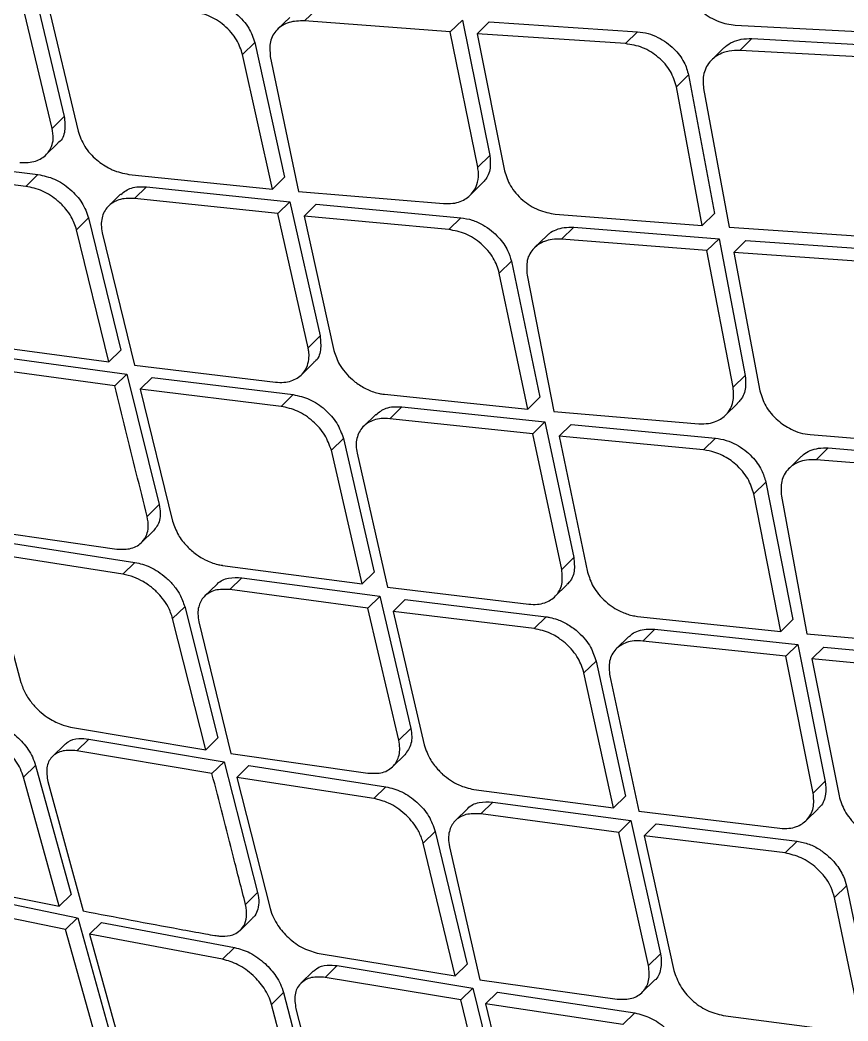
# Model space of a CAD drawing. Extents: x 525 to 613, y 487 to 635.
# Drawn here: x 597.876 to 598.756, y 581.476 to 582.539 of the extents above; entities that cross this region are included whole.
import ezdxf

# ---------------------------------------------------------------- set-up
doc = ezdxf.new("R2010")
doc.units = 0
doc.header["$MEASUREMENT"] = 0
doc.layers.add('1', color=4, linetype='Continuous')
doc.layers.add('STD TEST', color=3, linetype='Continuous')

# ---------------------------------------------------------------- blocks, each defined once
blk = doc.blocks.new('2023 VANGUARD')
at = {"layer": '1', "color": 3, "linetype": 'Continuous', "lineweight": 25}
for p, q in [((28.9297, -10.1135), (28.9634, -10.2546)), ((28.9506, -10.2672), (28.9169, -10.1261)), ((28.9447, -10.1288), (28.9781, -10.2702)), ((29.2189, -10.153), (29.2318, -10.1404)), ((29.2031, -10.1493), (29.1902, -10.1619)), ((29.3737, -10.1647), (29.2189, -10.153)), ((29.3866, -10.1521), (29.3737, -10.1647)), ((29.3866, -10.1521), (29.4157, -10.296)), ((29.4023, -10.1667), (29.4152, -10.1541)), ((29.4152, -10.1541), (29.5729, -10.1646)), ((29.4029, -10.3086), (29.3737, -10.1647)), ((29.4023, -10.1667), (29.4314, -10.3123)), ((29.56, -10.1772), (29.4023, -10.1667)), ((29.56, -10.1772), (29.5729, -10.1646)), ((29.6766, -10.1576), (29.8365, -10.166)), ((29.153, -10.1886), (29.1659, -10.1761)), ((29.1659, -10.1761), (29.1975, -10.3192)), ((29.6814, -10.1845), (29.6943, -10.1718)), ((29.6943, -10.1718), (29.854, -10.1805)), ((29.6647, -10.1817), (29.6517, -10.1945)), ((29.841, -10.1932), (29.6814, -10.1845)), ((29.1847, -10.3317), (29.153, -10.1886)), ((29.1825, -10.1908), (29.2125, -10.3344)), ((29.627, -10.2105), (29.6141, -10.2231)), ((29.627, -10.2105), (29.6545, -10.3577)), ((29.6416, -10.3703), (29.6141, -10.2231)), ((29.6429, -10.2249), (29.6701, -10.3723)), ((28.9506, -10.2672), (28.9634, -10.2546)), ((28.944, -10.2955), (28.9568, -10.283)), ((28.7859, -10.2978), (28.9355, -10.3162)), ((29.4029, -10.3086), (29.4157, -10.296)), ((28.9227, -10.3288), (28.7731, -10.3104)), ((28.9227, -10.3288), (28.9355, -10.3162)), ((29.0322, -10.3161), (29.1847, -10.3317)), ((29.1847, -10.3317), (29.1975, -10.3192)), ((29.395, -10.3381), (29.4078, -10.3256)), ((29.0234, -10.3372), (29.0105, -10.3498)), ((29.0382, -10.3418), (29.051, -10.3293)), ((29.051, -10.3293), (29.2033, -10.3451)), ((29.2125, -10.3344), (29.3667, -10.3471)), ((29.1905, -10.3577), (29.0382, -10.3418)), ((29.1905, -10.3577), (29.2033, -10.3451)), ((29.2033, -10.3451), (29.2354, -10.4878)), ((29.2226, -10.5003), (29.1905, -10.3577)), ((29.2183, -10.3604), (29.2311, -10.3478)), ((29.2311, -10.3478), (29.3849, -10.3621)), ((29.4854, -10.3584), (29.6416, -10.3703)), ((29.6416, -10.3703), (29.6545, -10.3577)), ((28.9766, -10.3749), (28.9894, -10.3624)), ((28.9894, -10.3624), (29.0237, -10.5028)), ((29.2183, -10.3604), (29.2501, -10.5033)), ((29.3721, -10.3747), (29.2183, -10.3604)), ((29.3721, -10.3747), (29.3849, -10.3621)), ((29.0109, -10.5154), (28.9766, -10.3749)), ((29.0039, -10.3781), (29.038, -10.5188)), ((29.4921, -10.3849), (29.505, -10.3723)), ((29.505, -10.3723), (29.6595, -10.3844)), ((29.6701, -10.3723), (29.8276, -10.383)), ((29.4763, -10.3813), (29.4634, -10.3939)), ((29.6466, -10.397), (29.4921, -10.3849)), ((29.6466, -10.397), (29.6595, -10.3844)), ((29.6595, -10.3844), (29.6872, -10.5297)), ((29.6751, -10.3991), (29.688, -10.3865)), ((29.688, -10.3865), (29.8452, -10.3974)), ((29.6743, -10.5422), (29.6466, -10.397)), ((29.8323, -10.41), (29.6751, -10.3991)), ((29.6751, -10.3991), (29.7028, -10.546)), ((29.4259, -10.4209), (29.4388, -10.4083)), ((29.4388, -10.4083), (29.4689, -10.5529)), ((29.4561, -10.5654), (29.4259, -10.4209)), ((29.4554, -10.4231), (29.4839, -10.5682)), ((28.8627, -10.4955), (29.0109, -10.5154)), ((29.2354, -10.4878), (29.2226, -10.5003)), ((29.0109, -10.5154), (29.0237, -10.5028)), ((28.8835, -10.5084), (29.03, -10.5283)), ((29.2156, -10.5289), (29.2284, -10.5164)), ((29.0172, -10.5408), (28.8707, -10.521)), ((29.0172, -10.5408), (29.03, -10.5283)), ((29.03, -10.5283), (29.0644, -10.667)), ((29.038, -10.5188), (29.188, -10.5369)), ((29.0442, -10.5443), (29.057, -10.5318)), ((29.057, -10.5318), (29.2067, -10.5501)), ((29.6743, -10.5422), (29.6872, -10.5297)), ((29.0442, -10.5443), (29.0787, -10.6846)), ((29.1939, -10.5626), (29.0442, -10.5443)), ((29.3037, -10.5497), (29.4561, -10.5654)), ((29.1939, -10.5626), (29.2067, -10.5501)), ((29.4561, -10.5654), (29.4689, -10.5529)), ((29.6662, -10.572), (29.679, -10.5595)), ((29.3095, -10.5757), (29.3223, -10.5632)), ((29.3223, -10.5632), (29.4744, -10.5791)), ((29.4839, -10.5682), (29.6379, -10.5811)), ((29.2945, -10.5712), (29.2817, -10.5838)), ((29.4616, -10.5917), (29.3095, -10.5757)), ((29.4616, -10.5917), (29.4744, -10.5791)), ((29.4744, -10.5791), (29.505, -10.7232)), ((29.4922, -10.7358), (29.4616, -10.5917)), ((29.5022, -10.5819), (29.4894, -10.5944)), ((29.5022, -10.5819), (29.6558, -10.5964)), ((29.2602, -10.5967), (29.2474, -10.6092)), ((29.2602, -10.5967), (29.2929, -10.7387)), ((29.643, -10.6089), (29.4894, -10.5944)), ((29.4894, -10.5944), (29.5197, -10.7388)), ((29.643, -10.6089), (29.6558, -10.5964)), ((29.7563, -10.5926), (29.9121, -10.6049)), ((29.2801, -10.7512), (29.2474, -10.6092)), ((29.2747, -10.6124), (29.3072, -10.7546)), ((29.7628, -10.6194), (29.7756, -10.6068)), ((29.7756, -10.6068), (29.9297, -10.6192)), ((29.7469, -10.6158), (29.7339, -10.6285)), ((29.9169, -10.6318), (29.7628, -10.6194)), ((29.6963, -10.6556), (29.7091, -10.6431)), ((29.7091, -10.643), (29.7378, -10.789)), ((29.725, -10.8016), (29.6963, -10.6556)), ((29.7257, -10.6579), (29.7528, -10.8043)), ((29.0516, -10.6796), (29.0644, -10.667)), ((28.8737, -10.6932), (29.0194, -10.7142)), ((29.0456, -10.7073), (29.0584, -10.6948)), ((28.8932, -10.7057), (29.0386, -10.7283)), ((28.8804, -10.7182), (28.9174, -10.856)), ((29.0258, -10.7408), (28.8804, -10.7182)), ((29.0258, -10.7408), (29.0386, -10.7283)), ((29.505, -10.7232), (29.4922, -10.7358)), ((29.1318, -10.7315), (29.2801, -10.7512)), ((29.2801, -10.7512), (29.2929, -10.7387)), ((29.1256, -10.7517), (29.1127, -10.7643)), ((29.1395, -10.7572), (29.1523, -10.7447)), ((29.1523, -10.7447), (29.2989, -10.7644)), ((29.2861, -10.777), (29.1395, -10.7572)), ((29.3072, -10.7546), (29.4572, -10.7727)), ((29.485, -10.7647), (29.4977, -10.7522)), ((29.2861, -10.777), (29.2989, -10.7645)), ((29.2989, -10.7644), (29.3318, -10.9047)), ((29.3132, -10.7804), (29.326, -10.7679)), ((29.326, -10.7679), (29.4757, -10.7862)), ((29.0787, -10.7879), (29.0915, -10.7754)), ((29.0915, -10.7753), (29.1268, -10.9148)), ((29.319, -10.9172), (29.2861, -10.777)), ((29.4629, -10.7987), (29.3132, -10.7804)), ((29.3132, -10.7804), (29.3461, -10.9223)), ((29.114, -10.9274), (29.0787, -10.7879)), ((29.1066, -10.7916), (29.1404, -10.9315)), ((29.4629, -10.7987), (29.4757, -10.7862)), ((29.5728, -10.7857), (29.725, -10.8016)), ((29.725, -10.8016), (29.7378, -10.789)), ((29.5783, -10.8119), (29.5911, -10.7994)), ((29.5911, -10.7994), (29.7431, -10.8155)), ((29.7528, -10.8043), (29.9065, -10.8175)), ((29.5633, -10.8075), (29.5505, -10.82)), ((29.7303, -10.828), (29.5783, -10.8119)), ((29.7303, -10.828), (29.7431, -10.8155)), ((29.7431, -10.8155), (29.7723, -10.961)), ((29.758, -10.8308), (29.7708, -10.8183)), ((29.7708, -10.8183), (29.9241, -10.8331)), ((29.5159, -10.8458), (29.5287, -10.8333)), ((29.5287, -10.8332), (29.56, -10.9767)), ((29.7595, -10.9735), (29.7303, -10.828)), ((29.758, -10.8308), (29.787, -10.9765)), ((29.9113, -10.8456), (29.758, -10.8308)), ((29.5472, -10.9892), (29.5159, -10.8458)), ((29.5432, -10.849), (29.5743, -10.9926)), ((28.97, -10.9035), (29.114, -10.9274)), ((29.319, -10.9172), (29.3318, -10.9047)), ((28.964, -10.9218), (28.951, -10.9345)), ((28.9767, -10.9285), (28.9895, -10.916)), ((28.9895, -10.916), (29.1333, -10.9401)), ((29.114, -10.9274), (29.1268, -10.9148)), ((29.1205, -10.9527), (28.9767, -10.9285)), ((29.1404, -10.9315), (29.2863, -10.9523)), ((29.3126, -10.9452), (29.3254, -10.9327)), ((29.1205, -10.9527), (29.1333, -10.9401)), ((29.1333, -10.9401), (29.169, -11.0792)), ((28.9202, -10.9566), (28.933, -10.944)), ((28.933, -10.944), (28.9708, -11.0811)), ((29.1596, -10.9443), (29.1468, -10.9569)), ((29.1596, -10.9443), (29.3052, -10.9667)), ((28.958, -11.0937), (28.9202, -10.9566)), ((28.946, -10.9613), (28.9835, -11.0986)), ((29.2924, -10.9792), (29.1468, -10.9569)), ((29.1468, -10.9569), (29.1822, -11.0962)), ((29.7595, -10.9735), (29.7723, -10.9609)), ((29.2924, -10.9792), (29.3052, -10.9667)), ((29.3988, -10.9696), (29.5472, -10.9892)), ((29.4062, -10.9955), (29.419, -10.983)), ((29.419, -10.983), (29.5657, -11.0027)), ((29.5472, -10.9892), (29.56, -10.9767)), ((29.3921, -10.9901), (29.3793, -11.0027)), ((29.5529, -11.0152), (29.4062, -10.9955)), ((29.5743, -10.9926), (29.7241, -11.0108)), ((29.752, -11.0027), (29.7647, -10.9902)), ((29.5657, -11.0027), (29.5529, -11.0152)), ((29.5657, -11.0027), (29.5971, -11.1443)), ((29.5799, -11.0187), (29.5927, -11.0062)), ((29.5928, -11.0062), (29.7424, -11.0246)), ((29.345, -11.0267), (29.3577, -11.0141)), ((29.3577, -11.0141), (29.3916, -11.1551)), ((29.5844, -11.1568), (29.5529, -11.0152)), ((29.3788, -11.1676), (29.3449, -11.0267)), ((29.5799, -11.0187), (29.6115, -11.1619)), ((29.7296, -11.0371), (29.5799, -11.0187)), ((29.7296, -11.0371), (29.7424, -11.0246)), ((29.3729, -11.0304), (29.4052, -11.1717)), ((28.8185, -11.0653), (28.958, -11.0937)), ((28.8399, -11.0776), (28.9777, -11.1059)), ((28.958, -11.0937), (28.9708, -11.0811)), ((29.169, -11.0792), (29.1562, -11.0918)), ((29.7949, -11.072), (29.7821, -11.0845)), ((29.7949, -11.072), (29.8249, -11.2168)), ((28.9649, -11.1185), (28.827, -11.0902)), ((29.8121, -11.2293), (29.7821, -11.0845)), ((28.9649, -11.1185), (28.9777, -11.1059)), ((28.9778, -11.1059), (29.0156, -11.2413)), ((28.9904, -11.1235), (29.0032, -11.1109)), ((29.0032, -11.1109), (29.1445, -11.1375)), ((29.1507, -11.119), (29.1635, -11.1064)), ((29.0027, -11.2539), (28.9649, -11.1185)), ((29.1317, -11.15), (28.9904, -11.1235)), ((28.9904, -11.1235), (29.0283, -11.2604)), ((29.1317, -11.15), (29.1445, -11.1375)), ((29.2345, -11.144), (29.3788, -11.1676)), ((29.5844, -11.1568), (29.5971, -11.1443)), ((29.3788, -11.1676), (29.3916, -11.1551)), ((29.228, -11.1628), (29.215, -11.1755)), ((29.2409, -11.1693), (29.2537, -11.1568)), ((29.2537, -11.1568), (29.3978, -11.1806)), ((29.385, -11.1931), (29.2409, -11.1693)), ((29.4052, -11.1717), (29.5513, -11.1923)), ((29.5777, -11.1851), (29.5905, -11.1726)), ((29.1838, -11.198), (29.1966, -11.1854)), ((29.1966, -11.1854), (29.2329, -11.3239)), ((29.385, -11.1931), (29.3977, -11.1806)), ((29.3978, -11.1806), (29.4321, -11.3211)), ((29.4113, -11.1973), (29.4241, -11.1848)), ((29.4241, -11.1848), (29.5698, -11.207)), ((29.2201, -11.3365), (29.1838, -11.198)), ((29.4193, -11.3336), (29.385, -11.1931)), ((29.4113, -11.1973), (29.4454, -11.338)), ((29.5571, -11.2195), (29.4113, -11.1973)), ((29.2096, -11.2026), (29.2457, -11.3413)), ((29.5571, -11.2195), (29.5698, -11.207)), ((29.6638, -11.2096), (29.8121, -11.2293))]:
    blk.add_line(p, q, dxfattribs=at)
for points, knots in [([(30.4801, -13.1596), (30.0519, -12.7402), (29.3937, -12.0955), (28.1959, -10.9459), (27.4291, -10.2133), (26.8949, -9.7029)], [0, 0, 0, 0, 0.360925, 0.55487, 1, 1, 1, 1]), ([(26.8663, -9.7116), (26.937, -9.7812), (27.0812, -9.923), (27.2872, -10.1253), (27.4722, -10.3069), (27.6216, -10.4534), (27.7474, -10.5767), (27.8647, -10.6918), (27.9896, -10.8141), (28.1434, -10.965), (28.3305, -11.1483), (28.5539, -11.3673), (28.7978, -11.6064), (29.1727, -11.974), (29.664, -12.4562), (30.258, -13.0407), (30.9241, -13.6973), (31.6654, -14.4298), (32.3021, -15.0605), (32.756, -15.5099), (33.0391, -15.7902), (33.347, -16.0949), (33.6662, -16.4106), (33.8829, -16.6245), (33.9883, -16.7285)], [0, 0, 0, 0, 0.029767, 0.060688, 0.086611, 0.107534, 0.123455, 0.139475, 0.15683, 0.175896, 0.204115, 0.235405, 0.26976, 0.306593, 0.392938, 0.476282, 0.556631, 0.673578, 0.789035, 0.825555, 0.865273, 0.90861, 0.955567, 1, 1, 1, 1]), ([(29.6224, -10.1118), (29.624, -10.1174), (29.6265, -10.1259), (29.6343, -10.1363), (29.6415, -10.1435), (29.6499, -10.1494), (29.6616, -10.1554), (29.6707, -10.1567), (29.6766, -10.1576)], [0, 0, 0, 0, 0.243219, 0.370113, 0.500156, 0.633015, 0.760749, 1, 1, 1, 1]), ([(29.1115, -10.1303), (29.1176, -10.1315), (29.1298, -10.1337), (29.1443, -10.1431), (29.1538, -10.1525), (29.1615, -10.1628), (29.1642, -10.1708), (29.1659, -10.1761)], [0, 0, 0, 0, 0.250921, 0.501552, 0.636534, 0.76475, 1, 1, 1, 1]), ([(29.153, -10.1886), (29.1513, -10.1834), (29.1486, -10.1753), (29.1409, -10.165), (29.1314, -10.1556), (29.1168, -10.1463), (29.1047, -10.1441), (29.0987, -10.1429)], [0, 0, 0, 0, 0.236741, 0.365379, 0.500561, 0.750083, 1, 1, 1, 1]), ([(29.2189, -10.153), (29.2132, -10.1531), (29.2017, -10.1534), (29.1887, -10.1617), (29.1812, -10.1746), (29.1821, -10.1854), (29.1825, -10.1908)], [0, 0, 0, 0, 0.250117, 0.500067, 0.751172, 1, 1, 1, 1]), ([(29.5729, -10.1646), (29.5766, -10.165), (29.5838, -10.166), (29.5943, -10.1701), (29.6036, -10.1757), (29.6136, -10.1842), (29.6229, -10.196), (29.6257, -10.2059), (29.6271, -10.2105)], [0, 0, 0, 0, 0.153093, 0.29815, 0.435198, 0.564266, 0.797627, 1, 1, 1, 1]), ([(29.6141, -10.2231), (29.6125, -10.2175), (29.6099, -10.209), (29.6022, -10.1986), (29.5928, -10.1894), (29.5783, -10.1802), (29.5661, -10.1782), (29.56, -10.1772)], [0, 0, 0, 0, 0.244753, 0.371429, 0.500714, 0.75009, 1, 1, 1, 1]), ([(29.6649, -10.1818), (29.6653, -10.1813), (29.6677, -10.1786), (29.6738, -10.1752), (29.6831, -10.1719), (29.6905, -10.1719), (29.6943, -10.1718)], [0, 0, 0, 0, 0.07152, 0.360369, 0.669853, 1, 1, 1, 1]), ([(29.6814, -10.1845), (29.6776, -10.1845), (29.6716, -10.1846), (29.6608, -10.1875), (29.6521, -10.1929), (29.646, -10.2014), (29.642, -10.2111), (29.6425, -10.2194), (29.6429, -10.2249)], [0, 0, 0, 0, 0.159802, 0.250596, 0.499748, 0.631324, 0.758682, 1, 1, 1, 1]), ([(28.9634, -10.2546), (28.9639, -10.2597), (28.965, -10.27), (28.9613, -10.2799), (28.9569, -10.2825), (28.9566, -10.2827)], [0, 0, 0, 0, 0.47548, 0.955946, 1, 1, 1, 1]), ([(28.9164, -10.3033), (28.9194, -10.3035), (28.9252, -10.3038), (28.9354, -10.3017), (28.9446, -10.2962), (28.9501, -10.2873), (28.9524, -10.2777), (28.9512, -10.2709), (28.9506, -10.2672)], [0, 0, 0, 0, 0.130842, 0.257938, 0.499905, 0.67851, 0.821481, 1, 1, 1, 1]), ([(28.9781, -10.2702), (28.9801, -10.2756), (28.984, -10.2866), (28.997, -10.3008), (29.008, -10.3081), (29.0196, -10.3136), (29.0262, -10.315), (29.0322, -10.3161)], [0, 0, 0, 0, 0.249798, 0.499621, 0.721535, 0.74998, 1, 1, 1, 1]), ([(29.4157, -10.296), (29.4162, -10.3006), (29.4171, -10.3103), (29.413, -10.3203), (29.4086, -10.3245), (29.4076, -10.3254)], [0, 0, 0, 0, 0.403825, 0.858398, 1, 1, 1, 1]), ([(29.3667, -10.3471), (29.3701, -10.3472), (29.3763, -10.3473), (29.3867, -10.3445), (29.3949, -10.3391), (29.4009, -10.3308), (29.4038, -10.3217), (29.4041, -10.3133), (29.403, -10.3091), (29.4029, -10.3086)], [0, 0, 0, 0, 0.143601, 0.271942, 0.50178, 0.626186, 0.796217, 0.97755, 1, 1, 1, 1]), ([(29.4314, -10.3123), (29.4331, -10.3177), (29.4357, -10.3259), (29.4434, -10.3363), (29.4482, -10.3411), (29.4508, -10.3434), (29.4508, -10.3434), (29.4558, -10.3476), (29.4674, -10.3549), (29.4794, -10.3572), (29.4854, -10.3584)], [0, 0, 0, 0, 0.23892, 0.367188, 0.500548, 0.500654, 0.50068, 0.50069, 0.750454, 1, 1, 1, 1]), ([(28.9766, -10.3749), (28.975, -10.3703), (28.9724, -10.3628), (28.965, -10.3524), (28.9552, -10.3424), (28.9404, -10.3326), (28.9286, -10.33), (28.9227, -10.3288)], [0, 0, 0, 0, 0.211973, 0.346755, 0.500459, 0.750277, 1, 1, 1, 1]), ([(29.0236, -10.3374), (29.027, -10.3347), (29.0342, -10.329), (29.0453, -10.3292), (29.051, -10.3293)], [0, 0, 0, 0, 0.479209, 1, 1, 1, 1]), ([(29.0382, -10.3418), (29.0352, -10.3417), (29.0293, -10.3413), (29.0191, -10.3435), (29.0089, -10.3497), (29.0036, -10.3599), (29.0025, -10.3698), (29.0034, -10.3753), (29.0039, -10.3781)], [0, 0, 0, 0, 0.131927, 0.259425, 0.500188, 0.742428, 0.869417, 1, 1, 1, 1]), ([(33.089, -17.8555), (32.8469, -17.5345), (32.3652, -16.8957), (31.5863, -15.9847), (30.7889, -15.0999), (29.9669, -14.2414), (29.1318, -13.4082), (28.2861, -12.5963), (27.4201, -11.8141), (26.5231, -11.0565), (25.896, -10.586), (25.5807, -10.3493)], [0, 0, 0, 0, 0.113392, 0.225638, 0.337341, 0.448782, 0.560233, 0.669481, 0.778832, 0.888788, 1, 1, 1, 1]), ([(29.3849, -10.3621), (29.389, -10.3628), (29.3969, -10.364), (29.4081, -10.3692), (29.4175, -10.3756), (29.4271, -10.3846), (29.4351, -10.3957), (29.4376, -10.4045), (29.4388, -10.4083)], [0, 0, 0, 0, 0.171103, 0.329092, 0.473953, 0.605681, 0.828862, 1, 1, 1, 1]), ([(29.4259, -10.4209), (29.4242, -10.4155), (29.4216, -10.4072), (29.4139, -10.3969), (29.4045, -10.3875), (29.3901, -10.3781), (29.3781, -10.3758), (29.3721, -10.3747)], [0, 0, 0, 0, 0.240132, 0.367928, 0.500568, 0.750061, 1, 1, 1, 1]), ([(29.4765, -10.3815), (29.4773, -10.3805), (29.48, -10.3777), (29.4863, -10.3746), (29.4949, -10.3721), (29.5016, -10.3723), (29.505, -10.3723)], [0, 0, 0, 0, 0.1346475, 0.410347, 0.6987828, 1, 1, 1, 1]), ([(29.4921, -10.3849), (29.4888, -10.3848), (29.4823, -10.3847), (29.4719, -10.3875), (29.4616, -10.3942), (29.4542, -10.4068), (29.455, -10.4177), (29.4554, -10.4231)], [0, 0, 0, 0, 0.14642, 0.27883, 0.500793, 0.753754, 1, 1, 1, 1]), ([(29.2354, -10.4878), (29.2359, -10.4928), (29.2368, -10.503), (29.2332, -10.513), (29.2287, -10.5157), (29.2281, -10.5161)], [0, 0, 0, 0, 0.459357, 0.934607, 1, 1, 1, 1]), ([(29.188, -10.5369), (29.191, -10.537), (29.1969, -10.5374), (29.2071, -10.5352), (29.2164, -10.5296), (29.2221, -10.5202), (29.2238, -10.5116), (29.2237, -10.505), (29.2229, -10.5016), (29.2226, -10.5003)], [0, 0, 0, 0, 0.133191, 0.26104, 0.49973, 0.688434, 0.83475, 0.938579, 1, 1, 1, 1]), ([(29.2501, -10.5033), (29.2517, -10.5083), (29.2543, -10.5162), (29.2619, -10.5266), (29.2669, -10.5317), (29.2702, -10.5346), (29.2717, -10.5359), (29.2769, -10.5399), (29.286, -10.5452), (29.2959, -10.5486), (29.3018, -10.5495), (29.3035, -10.5497), (29.3037, -10.5498)], [0, 0, 0, 0, 0.225575, 0.356775, 0.499374, 0.499557, 0.525967, 0.576483, 0.749368, 0.926649, 0.991448, 1, 1, 1, 1]), ([(29.6872, -10.5297), (29.6876, -10.534), (29.6884, -10.5435), (29.6845, -10.5537), (29.6801, -10.5581), (29.6788, -10.5594)], [0, 0, 0, 0, 0.380125, 0.826756, 1, 1, 1, 1]), ([(29.0516, -10.6796), (29.0477, -10.6641), (29.0363, -10.6179), (29.0248, -10.5716), (29.0172, -10.5408)], [0, 0, 0, 0, 0.334761, 1, 1, 1, 1]), ([(29.6379, -10.5811), (29.6414, -10.5811), (29.6481, -10.5812), (29.6583, -10.5782), (29.6664, -10.5727), (29.6717, -10.5652), (29.6754, -10.5558), (29.6748, -10.5476), (29.6743, -10.5422)], [0, 0, 0, 0, 0.153853, 0.288628, 0.500144, 0.631393, 0.758604, 1, 1, 1, 1]), ([(29.7028, -10.546), (29.7045, -10.5515), (29.707, -10.5599), (29.7146, -10.5703), (29.7233, -10.5792), (29.734, -10.5863), (29.7459, -10.5911), (29.7527, -10.5921), (29.7563, -10.5926)], [0, 0, 0, 0, 0.241206, 0.368519, 0.499922, 0.716933, 0.850313, 1, 1, 1, 1]), ([(29.2948, -10.5715), (29.2981, -10.5688), (29.3033, -10.5646), (29.3134, -10.5627), (29.3193, -10.563), (29.3223, -10.5632)], [0, 0, 0, 0, 0.462313, 0.729488, 1, 1, 1, 1]), ([(29.3095, -10.5757), (29.3064, -10.5755), (29.3004, -10.5752), (29.2902, -10.5775), (29.2799, -10.5837), (29.2745, -10.5941), (29.2734, -10.6041), (29.2743, -10.6096), (29.2747, -10.6124)], [0, 0, 0, 0, 0.134426, 0.262768, 0.500251, 0.745083, 0.871407, 1, 1, 1, 1]), ([(29.6558, -10.5964), (29.6596, -10.597), (29.6669, -10.5981), (29.6776, -10.6028), (29.6868, -10.6088), (29.6965, -10.6176), (29.7051, -10.6293), (29.7079, -10.6388), (29.7091, -10.643)], [0, 0, 0, 0, 0.159713, 0.309549, 0.44951, 0.579601, 0.809261, 1, 1, 1, 1]), ([(29.6963, -10.6556), (29.6946, -10.6501), (29.692, -10.6417), (29.6844, -10.6313), (29.6758, -10.6224), (29.6656, -10.6156), (29.6537, -10.6107), (29.647, -10.6096), (29.643, -10.6089)], [0, 0, 0, 0, 0.242795, 0.369651, 0.499827, 0.71533, 0.831951, 1, 1, 1, 1]), ([(29.747, -10.616), (29.7477, -10.6152), (29.7502, -10.6125), (29.7563, -10.6093), (29.7652, -10.6066), (29.7721, -10.6067), (29.7756, -10.6068)], [0, 0, 0, 0, 0.105221, 0.386896, 0.685148, 1, 1, 1, 1]), ([(29.7628, -10.6194), (29.7592, -10.6193), (29.7525, -10.6192), (29.7422, -10.6221), (29.7341, -10.6275), (29.7286, -10.6349), (29.7248, -10.6443), (29.7253, -10.6525), (29.7257, -10.6579)], [0, 0, 0, 0, 0.153876, 0.288663, 0.500174, 0.629794, 0.756458, 1, 1, 1, 1]), ([(29.0644, -10.667), (29.0649, -10.67), (29.066, -10.6758), (29.065, -10.6835), (29.0625, -10.69), (29.0596, -10.6932), (29.0583, -10.6947)], [0, 0, 0, 0, 0.268605, 0.528995, 0.781195, 1, 1, 1, 1]), ([(29.0194, -10.7142), (29.0247, -10.7144), (29.0355, -10.7147), (29.0461, -10.708), (29.0513, -10.6995), (29.0535, -10.6903), (29.0523, -10.6834), (29.0516, -10.6796)], [0, 0, 0, 0, 0.247306, 0.499506, 0.6712, 0.811962, 1, 1, 1, 1]), ([(29.0787, -10.6846), (29.0804, -10.6896), (29.0836, -10.6988), (29.0931, -10.711), (29.1032, -10.7198), (29.1143, -10.7266), (29.1237, -10.7301), (29.13, -10.7312), (29.1316, -10.7315), (29.1318, -10.7315)], [0, 0, 0, 0, 0.22586, 0.423086, 0.591575, 0.731243, 0.923314, 0.991689, 1, 1, 1, 1]), ([(29.0386, -10.7283), (29.044, -10.7296), (29.0523, -10.7316), (29.0635, -10.7381), (29.0722, -10.7447), (29.0801, -10.7529), (29.0874, -10.7634), (29.09, -10.771), (29.0915, -10.7753)], [0, 0, 0, 0, 0.234024, 0.362702, 0.498845, 0.648024, 0.798743, 1, 1, 1, 1]), ([(29.505, -10.7232), (29.5055, -10.7281), (29.5065, -10.7383), (29.5024, -10.7478), (29.4982, -10.7514), (29.4976, -10.752)], [0, 0, 0, 0, 0.439149, 0.90739, 1, 1, 1, 1]), ([(29.0787, -10.7879), (29.0773, -10.7837), (29.0749, -10.7764), (29.0685, -10.7671), (29.0632, -10.7611), (29.0601, -10.7582), (29.0589, -10.7572), (29.0589, -10.7572), (29.0588, -10.7571), (29.0586, -10.7569), (29.0581, -10.7565), (29.0573, -10.7558), (29.0556, -10.7543), (29.0522, -10.7518), (29.0461, -10.7479), (29.0368, -10.7433), (29.0296, -10.7417), (29.0258, -10.7408)], [0, 0, 0, 0, 0.191658, 0.339015, 0.441892, 0.500164, 0.500304, 0.501101, 0.502694, 0.505871, 0.512197, 0.524732, 0.54934, 0.596695, 0.683956, 0.828697, 1, 1, 1, 1]), ([(29.4572, -10.7727), (29.4603, -10.7729), (29.4663, -10.7732), (29.4765, -10.771), (29.4867, -10.7646), (29.4937, -10.752), (29.4927, -10.7412), (29.4922, -10.7358)], [0, 0, 0, 0, 0.137117, 0.26647, 0.500916, 0.751669, 1, 1, 1, 1]), ([(29.5197, -10.7388), (29.5213, -10.7439), (29.5239, -10.7519), (29.5313, -10.7624), (29.5407, -10.7722), (29.5532, -10.7803), (29.565, -10.7845), (29.5709, -10.7854), (29.5728, -10.7857)], [0, 0, 0, 0, 0.228975, 0.359375, 0.50004, 0.749358, 0.915915, 1, 1, 1, 1]), ([(29.1257, -10.7518), (29.1259, -10.7515), (29.1288, -10.748), (29.1374, -10.7441), (29.1474, -10.7445), (29.1523, -10.7447)], [0, 0, 0, 0, 0.0419076, 0.5385809, 1, 1, 1, 1]), ([(29.1395, -10.7572), (29.134, -10.7571), (29.1231, -10.7567), (29.1115, -10.7639), (29.1063, -10.7735), (29.1051, -10.783), (29.1061, -10.7887), (29.1066, -10.7916)], [0, 0, 0, 0, 0.249699, 0.499661, 0.729339, 0.85966, 1, 1, 1, 1]), ([(29.4757, -10.7862), (29.477, -10.7864), (29.4809, -10.787), (29.4889, -10.7892), (29.4995, -10.7943), (29.5096, -10.8018), (29.5174, -10.8102), (29.5246, -10.8204), (29.5271, -10.8283), (29.5287, -10.8333)], [0, 0, 0, 0, 0.057416, 0.170564, 0.339231, 0.511546, 0.648991, 0.776359, 1, 1, 1, 1]), ([(29.5159, -10.8458), (29.5142, -10.8406), (29.5116, -10.8325), (29.5041, -10.8221), (29.4988, -10.8165), (29.4944, -10.8128), (29.4893, -10.8088), (29.4787, -10.8022), (29.4688, -10.8), (29.4629, -10.7987)], [0, 0, 0, 0, 0.232664, 0.362081, 0.499902, 0.528605, 0.579993, 0.750383, 1, 1, 1, 1]), ([(29.5634, -10.8076), (29.5646, -10.8065), (29.5675, -10.8036), (29.5738, -10.8008), (29.5819, -10.7989), (29.588, -10.7992), (29.5911, -10.7994)], [0, 0, 0, 0, 0.176049, 0.444264, 0.718902, 1, 1, 1, 1]), ([(29.5783, -10.8119), (29.5752, -10.8117), (29.5691, -10.8114), (29.5589, -10.8137), (29.5487, -10.8201), (29.5417, -10.8327), (29.5427, -10.8435), (29.5432, -10.849)], [0, 0, 0, 0, 0.138076, 0.267744, 0.500914, 0.748825, 1, 1, 1, 1]), ([(32.6165, -18.3278), (32.528, -18.1961), (32.3492, -17.9299), (32.0677, -17.5326), (31.7728, -17.1325), (31.4636, -16.7304), (31.1491, -16.3383), (30.7744, -15.8893), (30.3282, -15.3796), (29.7887, -14.7964), (29.285, -14.2806), (28.8367, -13.84), (28.4614, -13.4835), (28.0918, -13.1442), (27.7284, -12.8222), (27.3605, -12.5075), (26.9058, -12.1331), (26.3605, -11.7073), (25.7337, -11.2469), (25.3112, -10.9616), (25.103, -10.821)], [0, 0, 0, 0, 0.0447089, 0.0903487, 0.1369096, 0.1843794, 0.2327447, 0.2779544, 0.3484175, 0.4226792, 0.500679, 0.5505248, 0.5989031, 0.6457948, 0.691185, 0.7350623, 0.7815627, 0.8564232, 0.9292521, 1, 1, 1, 1]), ([(28.9174, -10.856), (28.9188, -10.8599), (28.9214, -10.8673), (28.9286, -10.8777), (28.9366, -10.8862), (28.947, -10.8943), (28.9586, -10.9004), (28.9667, -10.9026), (28.97, -10.9035)], [0, 0, 0, 0, 0.18178, 0.347358, 0.496725, 0.629884, 0.846851, 1, 1, 1, 1]), ([(28.8807, -10.8964), (28.8861, -10.8979), (28.8944, -10.9003), (28.9054, -10.9071), (28.9153, -10.915), (28.9238, -10.9247), (28.9301, -10.9353), (28.932, -10.941), (28.933, -10.944)], [0, 0, 0, 0, 0.24449, 0.370606, 0.499001, 0.727975, 0.858716, 1, 1, 1, 1]), ([(28.9202, -10.9566), (28.9192, -10.9537), (28.9173, -10.948), (28.9111, -10.9374), (28.9026, -10.9276), (28.8927, -10.9197), (28.8816, -10.9129), (28.8733, -10.9105), (28.8678, -10.909)], [0, 0, 0, 0, 0.139359, 0.269242, 0.499688, 0.628048, 0.754519, 1, 1, 1, 1]), ([(29.3318, -10.9047), (29.3323, -10.9076), (29.3332, -10.9132), (29.3322, -10.9235), (29.3281, -10.9291), (29.3254, -10.9327)], [0, 0, 0, 0, 0.261622, 0.517223, 1, 1, 1, 1]), ([(28.9642, -10.922), (28.9652, -10.9209), (28.969, -10.9173), (28.9776, -10.9147), (28.9859, -10.9156), (28.9895, -10.916)], [0, 0, 0, 0, 0.187457, 0.649202, 1, 1, 1, 1]), ([(29.2863, -10.9523), (29.2917, -10.9525), (29.3025, -10.9528), (29.3142, -10.9454), (29.3193, -10.9354), (29.3205, -10.9257), (29.3195, -10.9201), (29.319, -10.9172)], [0, 0, 0, 0, 0.248863, 0.499685, 0.735133, 0.864012, 1, 1, 1, 1]), ([(28.9767, -10.9285), (28.9716, -10.9281), (28.9638, -10.9276), (28.9554, -10.9309), (28.9486, -10.9361), (28.9436, -10.946), (28.9452, -10.9562), (28.946, -10.9613)], [0, 0, 0, 0, 0.239161, 0.367441, 0.501212, 0.750434, 1, 1, 1, 1]), ([(29.3461, -10.9223), (29.348, -10.9278), (29.3512, -10.9372), (29.3593, -10.9472), (29.364, -10.9518), (29.368, -10.9555), (29.3738, -10.9599), (29.385, -10.9664), (29.3934, -10.9683), (29.3988, -10.9696)], [0, 0, 0, 0, 0.249257, 0.427448, 0.491455, 0.499459, 0.637667, 0.767323, 1, 1, 1, 1]), ([(29.1562, -11.0918), (29.1519, -11.075), (29.14, -11.0286), (29.1281, -10.9823), (29.1205, -10.9527)], [0, 0, 0, 0, 0.361994, 1, 1, 1, 1]), ([(29.7723, -10.961), (29.7727, -10.9656), (29.7737, -10.9755), (29.7697, -10.9853), (29.7655, -10.9892), (29.7646, -10.99)], [0, 0, 0, 0, 0.413794, 0.8735402, 1, 1, 1, 1]), ([(29.3052, -10.9667), (29.3109, -10.9681), (29.3224, -10.9711), (29.3388, -10.9826), (29.352, -10.9976), (29.3558, -11.0086), (29.3577, -11.0141)], [0, 0, 0, 0, 0.250736, 0.499502, 0.749762, 1, 1, 1, 1]), ([(29.7241, -11.0108), (29.7274, -11.011), (29.7336, -11.0113), (29.7437, -11.0089), (29.7519, -11.0037), (29.7572, -10.9962), (29.7607, -10.987), (29.76, -10.9789), (29.7595, -10.9735)], [0, 0, 0, 0, 0.142803, 0.273937, 0.500281, 0.628983, 0.755348, 1, 1, 1, 1]), ([(29.345, -11.0267), (29.3444, -11.0248), (29.3429, -11.0194), (29.3374, -11.0085), (29.328, -10.9973), (29.3172, -10.989), (29.306, -10.9825), (29.2977, -10.9805), (29.2924, -10.9792)], [0, 0, 0, 0, 0.086622, 0.250053, 0.499578, 0.638325, 0.76826, 1, 1, 1, 1]), ([(29.3922, -10.9902), (29.3923, -10.99), (29.3951, -10.9865), (29.4038, -10.9825), (29.414, -10.9829), (29.419, -10.983)], [0, 0, 0, 0, 0.0249, 0.525817, 1, 1, 1, 1]), ([(29.787, -10.9765), (29.7886, -10.9819), (29.7912, -10.9901), (29.7986, -11.0007), (29.8069, -11.0094), (29.8171, -11.0166), (29.8287, -11.0219), (29.8358, -11.0232), (29.8396, -11.0239)], [0, 0, 0, 0, 0.236784, 0.36512, 0.499723, 0.698389, 0.836426, 1, 1, 1, 1]), ([(29.4062, -10.9955), (29.4007, -10.9954), (29.3898, -10.995), (29.378, -11.0023), (29.3728, -11.0121), (29.3715, -11.0218), (29.3724, -11.0274), (29.3729, -11.0304)], [0, 0, 0, 0, 0.251565, 0.499657, 0.732748, 0.862222, 1, 1, 1, 1]), ([(29.7424, -11.0246), (29.7466, -11.0254), (29.7548, -11.027), (29.7663, -11.033), (29.7758, -11.0402), (29.7847, -11.0497), (29.7917, -11.0606), (29.794, -11.0687), (29.7949, -11.072)], [0, 0, 0, 0, 0.183849, 0.350969, 0.501331, 0.634909, 0.850862, 1, 1, 1, 1]), ([(29.7821, -11.0845), (29.7811, -11.081), (29.7793, -11.0743), (29.773, -11.0634), (29.7628, -11.0518), (29.747, -11.0412), (29.7354, -11.0384), (29.7296, -11.0371)], [0, 0, 0, 0, 0.159714, 0.296507, 0.500607, 0.750494, 1, 1, 1, 1]), ([(29.169, -11.0792), (29.1697, -11.0829), (29.1709, -11.09), (29.1689, -11.0986), (29.1662, -11.104), (29.1638, -11.1059), (29.1634, -11.1063)], [0, 0, 0, 0, 0.338798, 0.649897, 0.933264, 1, 1, 1, 1]), ([(29.1251, -11.1249), (29.1259, -11.125), (29.128, -11.1253), (29.1341, -11.1258), (29.1418, -11.1248), (29.1494, -11.1207), (29.1549, -11.1144), (29.1582, -11.1047), (29.1569, -11.0963), (29.1562, -11.0918)], [0, 0, 0, 0, 0.035001, 0.095738, 0.293967, 0.432006, 0.595736, 0.785092, 1, 1, 1, 1]), ([(28.9835, -11.0986), (29.0176, -11.1052), (29.0607, -11.1134), (29.1077, -11.1219), (29.1206, -11.1243), (29.1246, -11.1248), (29.1251, -11.1249)], [0, 0, 0, 0, 0.7259217, 0.9194232, 0.9904296, 1, 1, 1, 1]), ([(29.1822, -11.0962), (29.1832, -11.0994), (29.1852, -11.1054), (29.1915, -11.1161), (29.2018, -11.128), (29.2176, -11.1394), (29.2289, -11.1424), (29.2345, -11.144)], [0, 0, 0, 0, 0.147759, 0.280531, 0.50026, 0.751279, 1, 1, 1, 1]), ([(29.1445, -11.1375), (29.15, -11.139), (29.1583, -11.1413), (29.1693, -11.1482), (29.1791, -11.1561), (29.1875, -11.1659), (29.1937, -11.1766), (29.1956, -11.1824), (29.1966, -11.1854)], [0, 0, 0, 0, 0.244262, 0.370443, 0.498998, 0.728262, 0.858929, 1, 1, 1, 1]), ([(29.5971, -11.1443), (29.5976, -11.1471), (29.5985, -11.1528), (29.5971, -11.1627), (29.5947, -11.1702), (29.5905, -11.1725), (29.5904, -11.1726)], [0, 0, 0, 0, 0.252948, 0.502396, 0.988459, 1, 1, 1, 1]), ([(29.1838, -11.198), (29.1828, -11.195), (29.181, -11.1893), (29.1748, -11.1786), (29.1664, -11.1688), (29.1565, -11.1608), (29.1455, -11.1539), (29.1372, -11.1516), (29.1317, -11.15)], [0, 0, 0, 0, 0.139004, 0.268772, 0.499684, 0.62824, 0.754758, 1, 1, 1, 1]), ([(29.2281, -11.163), (29.2292, -11.162), (29.233, -11.1583), (29.2417, -11.1556), (29.2501, -11.1564), (29.2537, -11.1568)], [0, 0, 0, 0, 0.182, 0.645025, 1, 1, 1, 1]), ([(29.5513, -11.1923), (29.5567, -11.1925), (29.5675, -11.1927), (29.5793, -11.1852), (29.5846, -11.1751), (29.5857, -11.1652), (29.5848, -11.1596), (29.5844, -11.1568)], [0, 0, 0, 0, 0.250838, 0.49968, 0.739123, 0.867011, 1, 1, 1, 1]), ([(29.2409, -11.1693), (29.2358, -11.1689), (29.2279, -11.1684), (29.2195, -11.1718), (29.2126, -11.1771), (29.2074, -11.1871), (29.2089, -11.1974), (29.2096, -11.2026)], [0, 0, 0, 0, 0.239726, 0.367857, 0.501176, 0.750422, 1, 1, 1, 1]), ([(29.5698, -11.207), (29.5755, -11.2084), (29.5869, -11.2113), (29.6032, -11.2228), (29.6164, -11.238), (29.6201, -11.2492), (29.622, -11.2548)], [0, 0, 0, 0, 0.246463, 0.496009, 0.748019, 1, 1, 1, 1])]:
    blk.add_open_spline(points, degree=3, knots=knots, dxfattribs=at)
for points in [[(28.9355, -10.3162), (28.9415, -10.3175), (28.9533, -10.32), (28.9701, -10.3312), (28.9834, -10.3461), (28.9874, -10.3569), (28.9894, -10.3624)], [(29.2067, -10.5501), (29.2126, -10.5514), (29.2245, -10.554), (29.2411, -10.5653), (29.2543, -10.5803), (29.2582, -10.5912), (29.2602, -10.5967)], [(29.2474, -10.6092), (29.2454, -10.6038), (29.2415, -10.5928), (29.2283, -10.5779), (29.2117, -10.5665), (29.1998, -10.5639), (29.1939, -10.5626)], [(29.6115, -11.1619), (29.6133, -11.1674), (29.6171, -11.1785), (29.63, -11.1938), (29.6464, -11.2054), (29.658, -11.2082), (29.6638, -11.2096)]]:
    blk.add_open_spline(points, degree=3, dxfattribs=at)
blk = doc.blocks.new('2026 Vanguard')
at = {"layer": 'STD TEST', "color": 1}
blk.add_blockref('2023 VANGUARD', (44.1613, 88.209), dxfattribs=at)

msp = doc.modelspace()

# ---------------------------------------------------------------- block references
at = {"layer": '1'}
msp.add_blockref('2026 Vanguard', (524.7985, 504.4821), dxfattribs=at)

doc.saveas('drawing.dxf')
